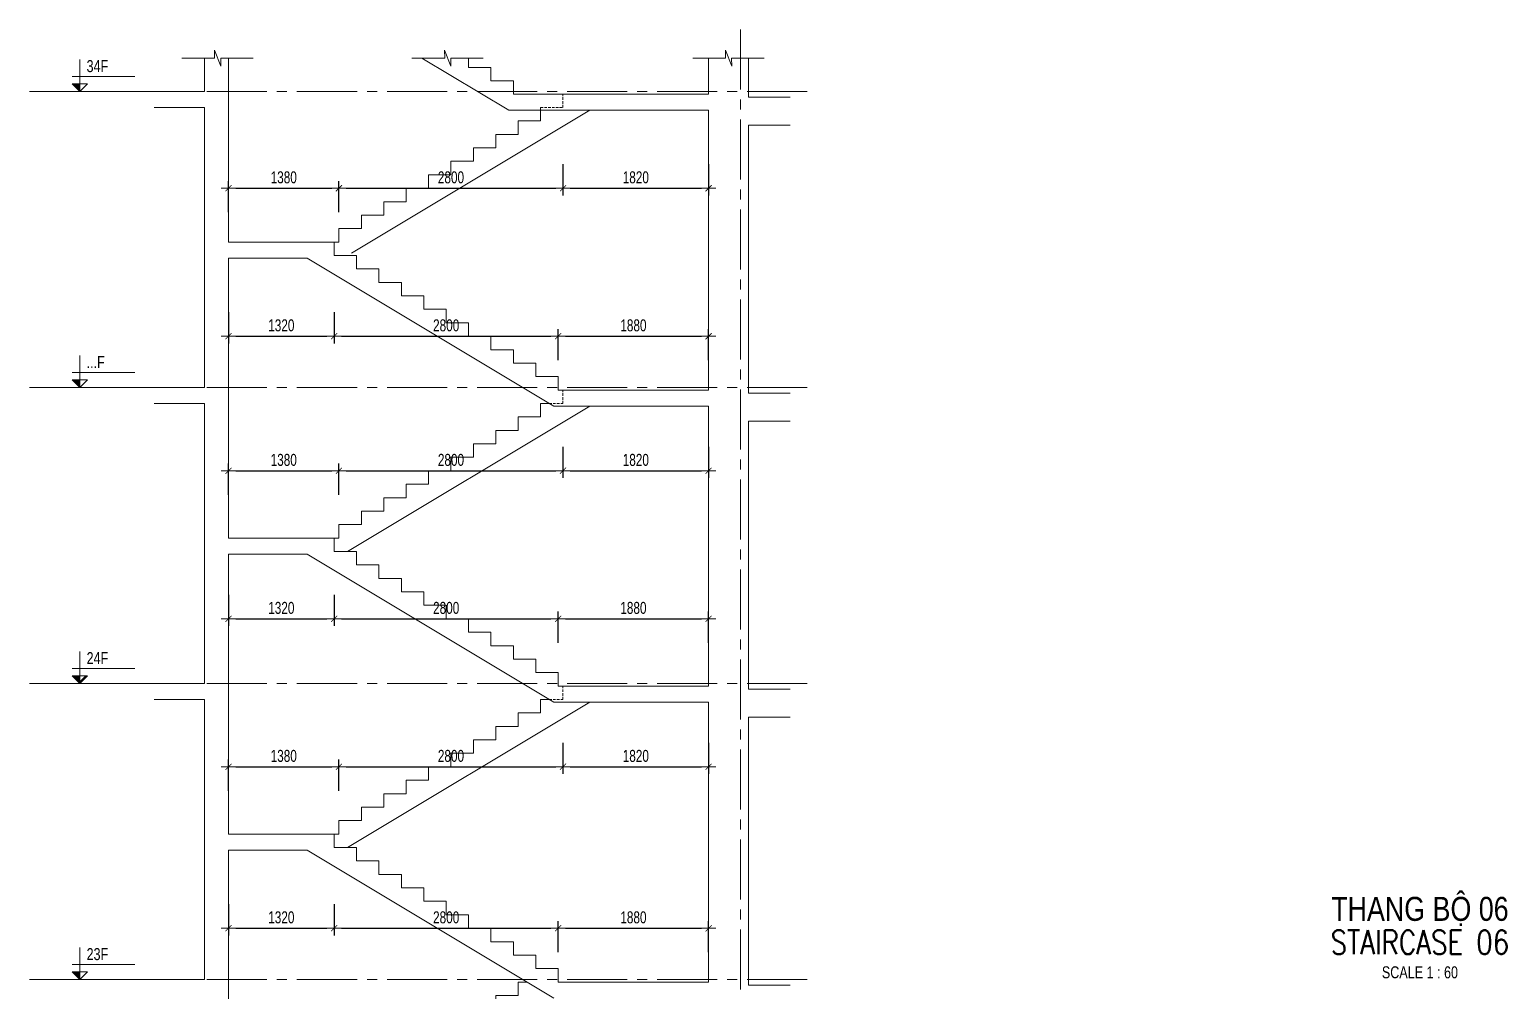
# Model space of a CAD drawing. Header units: millimetres. Extents: x -179076 to 254975, y -18667 to 296191.
# Drawn here: x 32042 to 50512, y 247414 to 259425 of the extents above; entities that cross this region are included whole.
import ezdxf
from ezdxf.enums import TextEntityAlignment as Align

# ---------------------------------------------------------------- set-up
doc = ezdxf.new("R2010")
doc.units = ezdxf.units.MM
doc.linetypes.add('CENTER2', pattern=[1.125, 0.75, -0.125, 0.125, -0.125])
doc.linetypes.add('HIDDEN2', pattern=[4.762499999999999, 3.175, -1.5875])
doc.layers.get('Defpoints').update_dxf_attribs({"color": 151, "lineweight": 9})
for name, color, linetype, lineweight in [('NDC_S_ANNO', 7, 'Continuous', 20), ('NDC_S_AXIS', 5, 'CENTER2', 13), ('NDC_S_CONTINUOUS', 3, 'Continuous', 20), ('NDC_S_DIM', 1, 'Continuous', 15), ('NDC_S_ENG TITLE', 3, 'Continuous', 20), ('NDC_S_HIDDEN', 8, 'HIDDEN2', 13), ('NDC_S_SLAB', 2, 'Continuous', 20), ('NDC_S_SYMBOL', 1, 'Continuous', 15), ('NDC_S_TEXT SYMBOL', 7, 'Continuous', 20), ('NDC_S_VN TEXT', 7, 'Continuous', 20), ('NDC_S_VN TITLE', 6, 'Continuous', 35)]:
    doc.layers.add(name, color=color, linetype=linetype, lineweight=lineweight)
doc.styles.add('NDC_ANNO', font='', dxfattribs={"width": 0.8})
doc.styles.add('NDC_DIM', font='', dxfattribs={"width": 0.75})
doc.styles.add('NDC_EN TXT', font='romans.shx', dxfattribs={"width": 0.8})
doc.styles.add('NDC_VIE TXT', font='arial.ttf', dxfattribs={"width": 0.8})
doc.styles.get('NDC_ANNO').set_extended_font_data('Dotum')
doc.styles.get('NDC_DIM').set_extended_font_data('Dotum')
doc.dimstyles.new('NDC_dim_60', dxfattribs={"dimscale": 60, "dimtxt": 2.5, "dimasz": 1.5, "dimexe": 1.5, "dimexo": 2.5, "dimgap": 1, "dimtad": 1, "dimdec": 0, "dimzin": 0, "dimdsep": 46, "dimtxsty": 'NDC_DIM', "dimblk": 'DIMMARK', "dimcen": 0.09, "dimdle": 1.2, "dimclrd": 1, "dimclre": 1, "dimclrt": 3, "dimadec": 0, "dimazin": 0, "dimtfac": 1, "dimtdec": 0, "dimtix": 1, "dimtofl": 0, "dimtmove": 0, "dimatfit": 3, "dimfxl": 5, "dimfxlon": 1, "dimtolj": 1, "dimtzin": 0, "dimarcsym": 0})

# ---------------------------------------------------------------- blocks, each defined once
blk = doc.blocks.new('kata_block_CT')
at = {"layer": 'NDC_S_ANNO'}
blk.add_hatch(color=3, dxfattribs=at).paths.add_polyline_path([(0, 1.596954857557648), (-1.612010908633238, 1.596954857557648), (0, 0)])
at = {"layer": 'NDC_S_ANNO', "ltscale": 50}
h = blk.add_hatch(dxfattribs=at)
h.set_pattern_fill('ANSI31', color=256, scale=1.406250541793835, style=0)
h.set_pattern_definition([(45.00000000000001, (0, 5.456968210637569e-12), (-3.157122508925224, 3.157122508925225), [])])
h.paths.add_polyline_path([(0, 1.596954857557648), (0, 0), (1.612010908924276, 1.596954857557648)])
for p, q in [((-1.592704896858777, 3.140833880479477), (11.46947077315417, 3.140833880479477)), ((11.56125648126181, 5.456968210637569e-12), (-1.63869572513795, 5.456968210637569e-12))]:
    blk.add_line(p, q, dxfattribs=at)
for points in [[(0, 6.69495074864426), (0, 0)], [(0, 0), (-1.612010908924276, 1.596954857557648), (0, 1.596954857557648)], [(0, 0), (1.612010908924276, 1.596954857557648), (0, 1.596954857557648)]]:
    blk.add_lwpolyline(points, dxfattribs=at)
at = {"layer": 'NDC_S_ANNO', "color": 8, "ltscale": 50}
blk.add_lwpolyline([(0, 0), (-1.612010908633238, 1.596954857557648), (0, 1.596954857557648)], dxfattribs=at)
at = {"layer": 'NDC_S_TEXT SYMBOL', "color": 3, "style": 'NDC_ANNO', "width": 0.8}
blk.add_attdef('CT', (1.409564409346785, 4.068271311703938), '', height=2.5, dxfattribs=at)
blk = doc.blocks.new('DIMMARK')
at = {"layer": 'NDC_S_DIM', "color": 1}
blk.add_line((-1.5, 0), (1, 0), dxfattribs=at)
at = {"layer": 'NDC_S_DIM', "color": 2, "const_width": 0.1}
blk.add_lwpolyline([(-0.4242640687119285, -0.4242640687119285), (0.4242640687119285, 0.4242640687119285)], dxfattribs=at)
blk = doc.blocks.new('*D827')
at = {"layer": 'Defpoints', "color": 0, "transparency": 16777216}
for p in [(38149.07893999567, 247519.1136091509), (38149.07893999567, 246685.7802758032), (35909.07893999567, 246019.1136091248)]:
    blk.add_point(p, dxfattribs=at)
at = {"layer": 'NDC_S_DIM', "color": 1, "lineweight": -2, "transparency": 16777216}
for p, q in [((38149.07893999567, 246985.7802758032), (38149.07893999567, 246595.7802758032)), ((35909.07893999567, 246385.7802758032), (35909.07893999567, 246775.7802758032)), ((35999.07893999567, 246685.7802758032), (38059.07893999567, 246685.7802758032))]:
    blk.add_line(p, q, dxfattribs=at)
at = {"layer": 'NDC_S_DIM', "color": 1, "lineweight": -2, "transparency": 16777216, "xscale": 90, "yscale": 90, "zscale": 90, "rotation": 180}
blk.add_blockref('DIMMARK', (35909.07893999567, 246685.7802758032), dxfattribs=at)
at = {"layer": 'NDC_S_DIM', "color": 1, "lineweight": -2, "transparency": 16777216, "xscale": 90, "yscale": 90, "zscale": 90}
blk.add_blockref('DIMMARK', (38149.07893999567, 246685.7802758032), dxfattribs=at)
at = {"layer": 'NDC_S_DIM', "color": 3, "transparency": 16777216, "insert": (37029.07893999567, 246820.8820397109), "char_height": 150, "attachment_point": 5, "style": 'NDC_DIM'}
blk.add_mtext('\\A1;2240', dxfattribs=at)
blk = doc.blocks.new('*D828')
at = {"layer": 'Defpoints', "color": 0, "transparency": 16777216}
for p in [(38149.07893999567, 247519.1136091509), (40529.07893995784, 247319.1136091166), (40529.07893995784, 246685.7802758032)]:
    blk.add_point(p, dxfattribs=at)
at = {"layer": 'NDC_S_DIM', "color": 1, "lineweight": -2, "transparency": 16777216}
for p, q in [((38149.07893999567, 246985.7802758032), (38149.07893999567, 246595.7802758032)), ((40529.07893995784, 246985.7802758032), (40529.07893995784, 246595.7802758032)), ((38239.07893999567, 246685.7802758032), (40439.07893995784, 246685.7802758032))]:
    blk.add_line(p, q, dxfattribs=at)
at = {"layer": 'NDC_S_DIM', "color": 1, "lineweight": -2, "transparency": 16777216, "xscale": 90, "yscale": 90, "zscale": 90, "rotation": 180}
blk.add_blockref('DIMMARK', (38149.07893999567, 246685.7802758032), dxfattribs=at)
at = {"layer": 'NDC_S_DIM', "color": 1, "lineweight": -2, "transparency": 16777216, "xscale": 90, "yscale": 90, "zscale": 90}
blk.add_blockref('DIMMARK', (40529.07893995784, 246685.7802758032), dxfattribs=at)
at = {"layer": 'NDC_S_DIM', "color": 3, "transparency": 16777216, "insert": (39339.07893997675, 246820.8820397109), "char_height": 150, "attachment_point": 5, "style": 'NDC_DIM'}
blk.add_mtext('\\A1;2380', dxfattribs=at)
blk = doc.blocks.new('*D829')
at = {"layer": 'Defpoints', "color": 0, "transparency": 16777216}
for p in [(34529.07893999579, 249369.1136091286), (35849.07894007402, 249369.1136091286), (35849.07894007402, 248191.8408818496)]:
    blk.add_point(p, dxfattribs=at)
at = {"layer": 'NDC_S_DIM', "color": 1, "lineweight": -2, "transparency": 16777216}
for p, q in [((34529.07893999579, 248491.8408818496), (34529.07893999579, 248101.8408818496)), ((35849.07894007402, 248491.8408818496), (35849.07894007402, 248101.8408818496)), ((34619.07893999579, 248191.8408818496), (35759.07894007402, 248191.8408818496))]:
    blk.add_line(p, q, dxfattribs=at)
at = {"layer": 'NDC_S_DIM', "color": 1, "lineweight": -2, "transparency": 16777216, "xscale": 90, "yscale": 90, "zscale": 90, "rotation": 180}
blk.add_blockref('DIMMARK', (34529.07893999579, 248191.8408818496), dxfattribs=at)
at = {"layer": 'NDC_S_DIM', "color": 1, "lineweight": -2, "transparency": 16777216, "xscale": 90, "yscale": 90, "zscale": 90}
blk.add_blockref('DIMMARK', (35849.07894007402, 248191.8408818496), dxfattribs=at)
at = {"layer": 'NDC_S_DIM', "color": 3, "transparency": 16777216, "insert": (35189.0789400349, 248326.9426457574), "char_height": 150, "attachment_point": 5, "style": 'NDC_DIM'}
blk.add_mtext('\\A1;1320', dxfattribs=at)
blk = doc.blocks.new('*D830')
at = {"layer": 'Defpoints', "color": 0, "transparency": 16777216}
for p in [(35849.07894007402, 249369.1136091286), (38649.07893999579, 248191.8408818496), (38649.07893999579, 247519.1136091166)]:
    blk.add_point(p, dxfattribs=at)
at = {"layer": 'NDC_S_DIM', "color": 1, "lineweight": -2, "transparency": 16777216}
for p, q in [((35849.07894007402, 248491.8408818496), (35849.07894007402, 248101.8408818496)), ((38649.07893999579, 247891.8408818496), (38649.07893999579, 248281.8408818496)), ((35939.07894007402, 248191.8408818496), (38559.07893999579, 248191.8408818496))]:
    blk.add_line(p, q, dxfattribs=at)
at = {"layer": 'NDC_S_DIM', "color": 1, "lineweight": -2, "transparency": 16777216, "xscale": 90, "yscale": 90, "zscale": 90, "rotation": 180}
blk.add_blockref('DIMMARK', (35849.07894007402, 248191.8408818496), dxfattribs=at)
at = {"layer": 'NDC_S_DIM', "color": 1, "lineweight": -2, "transparency": 16777216, "xscale": 90, "yscale": 90, "zscale": 90}
blk.add_blockref('DIMMARK', (38649.07893999579, 248191.8408818496), dxfattribs=at)
at = {"layer": 'NDC_S_DIM', "color": 3, "transparency": 16777216, "insert": (37249.0789400349, 248326.9426457574), "char_height": 150, "attachment_point": 5, "style": 'NDC_DIM'}
blk.add_mtext('\\A1;2800', dxfattribs=at)
blk = doc.blocks.new('*D831')
at = {"layer": 'Defpoints', "color": 0, "transparency": 16777216}
for p in [(40529.07893995789, 248191.8408818496), (38649.07893999579, 247519.1136091166), (40529.07893995789, 247519.1136091166)]:
    blk.add_point(p, dxfattribs=at)
at = {"layer": 'NDC_S_DIM', "color": 1, "lineweight": -2, "transparency": 16777216}
for p, q in [((38649.07893999579, 247891.8408818496), (38649.07893999579, 248281.8408818496)), ((40529.07893995789, 247891.8408818496), (40529.07893995789, 248281.8408818496)), ((38739.07893999579, 248191.8408818496), (40439.07893995789, 248191.8408818496))]:
    blk.add_line(p, q, dxfattribs=at)
at = {"layer": 'NDC_S_DIM', "color": 1, "lineweight": -2, "transparency": 16777216, "xscale": 90, "yscale": 90, "zscale": 90, "rotation": 180}
blk.add_blockref('DIMMARK', (38649.07893999579, 248191.8408818496), dxfattribs=at)
at = {"layer": 'NDC_S_DIM', "color": 1, "lineweight": -2, "transparency": 16777216, "xscale": 90, "yscale": 90, "zscale": 90}
blk.add_blockref('DIMMARK', (40529.07893995789, 248191.8408818496), dxfattribs=at)
at = {"layer": 'NDC_S_DIM', "color": 3, "transparency": 16777216, "insert": (39589.07893997684, 248326.9426457574), "char_height": 150, "attachment_point": 5, "style": 'NDC_DIM'}
blk.add_mtext('\\A1;1880', dxfattribs=at)
blk = doc.blocks.new('*D832')
at = {"layer": 'Defpoints', "color": 0, "transparency": 16777216}
for p in [(35909.07894007402, 250210.0227000423), (34529.07893999579, 249369.1136091286), (35909.07894007402, 249369.1136091286)]:
    blk.add_point(p, dxfattribs=at)
at = {"layer": 'NDC_S_DIM', "color": 1, "lineweight": -2, "transparency": 16777216}
for p, q in [((34529.07893999579, 249910.0227000423), (34529.07893999579, 250300.0227000423)), ((35909.07894007402, 249910.0227000423), (35909.07894007402, 250300.0227000423)), ((34619.07893999579, 250210.0227000423), (35819.07894007402, 250210.0227000423))]:
    blk.add_line(p, q, dxfattribs=at)
at = {"layer": 'NDC_S_DIM', "color": 1, "lineweight": -2, "transparency": 16777216, "xscale": 90, "yscale": 90, "zscale": 90, "rotation": 180}
blk.add_blockref('DIMMARK', (34529.07893999579, 250210.0227000423), dxfattribs=at)
at = {"layer": 'NDC_S_DIM', "color": 1, "lineweight": -2, "transparency": 16777216, "xscale": 90, "yscale": 90, "zscale": 90}
blk.add_blockref('DIMMARK', (35909.07894007402, 250210.0227000423), dxfattribs=at)
at = {"layer": 'NDC_S_DIM', "color": 3, "transparency": 16777216, "insert": (35219.0789400349, 250345.1244639501), "char_height": 150, "attachment_point": 5, "style": 'NDC_DIM'}
blk.add_mtext('\\A1;1380', dxfattribs=at)
blk = doc.blocks.new('*D833')
at = {"layer": 'Defpoints', "color": 0, "transparency": 16777216}
for p in [(38709.08528304071, 251050.9317909559), (38709.08528304071, 250210.0227000423), (35909.07894007402, 249369.1136091286)]:
    blk.add_point(p, dxfattribs=at)
at = {"layer": 'NDC_S_DIM', "color": 1, "lineweight": -2, "transparency": 16777216}
for p, q in [((38709.08528304071, 250510.0227000423), (38709.08528304071, 250120.0227000423)), ((35909.07894007402, 249910.0227000423), (35909.07894007402, 250300.0227000423)), ((35999.07894007402, 250210.0227000423), (38619.08528304071, 250210.0227000423))]:
    blk.add_line(p, q, dxfattribs=at)
at = {"layer": 'NDC_S_DIM', "color": 1, "lineweight": -2, "transparency": 16777216, "xscale": 90, "yscale": 90, "zscale": 90, "rotation": 180}
blk.add_blockref('DIMMARK', (35909.07894007402, 250210.0227000423), dxfattribs=at)
at = {"layer": 'NDC_S_DIM', "color": 1, "lineweight": -2, "transparency": 16777216, "xscale": 90, "yscale": 90, "zscale": 90}
blk.add_blockref('DIMMARK', (38709.08528304071, 250210.0227000423), dxfattribs=at)
at = {"layer": 'NDC_S_DIM', "color": 3, "transparency": 16777216, "insert": (37309.08211155736, 250345.1244639501), "char_height": 150, "attachment_point": 5, "style": 'NDC_DIM'}
blk.add_mtext('\\A1;2800', dxfattribs=at)
blk = doc.blocks.new('*D834')
at = {"layer": 'Defpoints', "color": 0, "transparency": 16777216}
for p in [(38709.08528304071, 251050.9317909559), (40529.07893995789, 251050.9317909559), (40529.07893995789, 250210.0227000423)]:
    blk.add_point(p, dxfattribs=at)
at = {"layer": 'NDC_S_DIM', "color": 1, "lineweight": -2, "transparency": 16777216}
for p, q in [((38709.08528304071, 250510.0227000423), (38709.08528304071, 250120.0227000423)), ((40529.07893995789, 250510.0227000423), (40529.07893995789, 250120.0227000423)), ((38799.08528304071, 250210.0227000423), (40439.07893995789, 250210.0227000423))]:
    blk.add_line(p, q, dxfattribs=at)
at = {"layer": 'NDC_S_DIM', "color": 1, "lineweight": -2, "transparency": 16777216, "xscale": 90, "yscale": 90, "zscale": 90, "rotation": 180}
blk.add_blockref('DIMMARK', (38709.08528304071, 250210.0227000423), dxfattribs=at)
at = {"layer": 'NDC_S_DIM', "color": 1, "lineweight": -2, "transparency": 16777216, "xscale": 90, "yscale": 90, "zscale": 90}
blk.add_blockref('DIMMARK', (40529.07893995789, 250210.0227000423), dxfattribs=at)
at = {"layer": 'NDC_S_DIM', "color": 3, "transparency": 16777216, "insert": (39619.0821114993, 250345.1244639501), "char_height": 150, "attachment_point": 5, "style": 'NDC_DIM'}
blk.add_mtext('\\A1;1820', dxfattribs=at)
blk = doc.blocks.new('*D835')
at = {"layer": 'Defpoints', "color": 0, "transparency": 16777216}
for p in [(34529.07893999567, 253069.1136091286), (35849.07893999567, 253069.1136091286), (35849.07893999567, 252060.0227000323)]:
    blk.add_point(p, dxfattribs=at)
at = {"layer": 'NDC_S_DIM', "color": 1, "lineweight": -2, "transparency": 16777216}
for p, q in [((34529.07893999567, 252360.0227000323), (34529.07893999567, 251970.0227000323)), ((35849.07893999567, 252360.0227000323), (35849.07893999567, 251970.0227000323)), ((34619.07893999567, 252060.0227000323), (35759.07893999567, 252060.0227000323))]:
    blk.add_line(p, q, dxfattribs=at)
at = {"layer": 'NDC_S_DIM', "color": 1, "lineweight": -2, "transparency": 16777216, "xscale": 90, "yscale": 90, "zscale": 90, "rotation": 180}
blk.add_blockref('DIMMARK', (34529.07893999567, 252060.0227000323), dxfattribs=at)
at = {"layer": 'NDC_S_DIM', "color": 1, "lineweight": -2, "transparency": 16777216, "xscale": 90, "yscale": 90, "zscale": 90}
blk.add_blockref('DIMMARK', (35849.07893999567, 252060.0227000323), dxfattribs=at)
at = {"layer": 'NDC_S_DIM', "color": 3, "transparency": 16777216, "insert": (35189.07893999567, 252195.1244639401), "char_height": 150, "attachment_point": 5, "style": 'NDC_DIM'}
blk.add_mtext('\\A1;1320', dxfattribs=at)
blk = doc.blocks.new('*D836')
at = {"layer": 'Defpoints', "color": 0, "transparency": 16777216}
for p in [(35849.07893999567, 253069.1136091286), (38649.07893991756, 252060.0227000323), (38649.07893991756, 251219.1136091166)]:
    blk.add_point(p, dxfattribs=at)
at = {"layer": 'NDC_S_DIM', "color": 1, "lineweight": -2, "transparency": 16777216}
for p, q in [((35849.07893999567, 252360.0227000323), (35849.07893999567, 251970.0227000323)), ((38649.07893991756, 251760.0227000323), (38649.07893991756, 252150.0227000323)), ((35939.07893999567, 252060.0227000323), (38559.07893991756, 252060.0227000323))]:
    blk.add_line(p, q, dxfattribs=at)
at = {"layer": 'NDC_S_DIM', "color": 1, "lineweight": -2, "transparency": 16777216, "xscale": 90, "yscale": 90, "zscale": 90, "rotation": 180}
blk.add_blockref('DIMMARK', (35849.07893999567, 252060.0227000323), dxfattribs=at)
at = {"layer": 'NDC_S_DIM', "color": 1, "lineweight": -2, "transparency": 16777216, "xscale": 90, "yscale": 90, "zscale": 90}
blk.add_blockref('DIMMARK', (38649.07893991756, 252060.0227000323), dxfattribs=at)
at = {"layer": 'NDC_S_DIM', "color": 3, "transparency": 16777216, "insert": (37249.07893995661, 252195.1244639401), "char_height": 150, "attachment_point": 5, "style": 'NDC_DIM'}
blk.add_mtext('\\A1;2800', dxfattribs=at)
blk = doc.blocks.new('*D837')
at = {"layer": 'Defpoints', "color": 0, "transparency": 16777216}
for p in [(40529.07893995789, 252060.0227000323), (38649.07893991756, 251219.1136091166), (40529.07893995789, 251249.1136091513)]:
    blk.add_point(p, dxfattribs=at)
at = {"layer": 'NDC_S_DIM', "color": 1, "lineweight": -2, "transparency": 16777216}
for p, q in [((38649.07893991756, 251760.0227000323), (38649.07893991756, 252150.0227000323)), ((40529.07893995789, 251760.0227000323), (40529.07893995789, 252150.0227000323)), ((38739.07893991756, 252060.0227000323), (40439.07893995789, 252060.0227000323))]:
    blk.add_line(p, q, dxfattribs=at)
at = {"layer": 'NDC_S_DIM', "color": 1, "lineweight": -2, "transparency": 16777216, "xscale": 90, "yscale": 90, "zscale": 90, "rotation": 180}
blk.add_blockref('DIMMARK', (38649.07893991756, 252060.0227000323), dxfattribs=at)
at = {"layer": 'NDC_S_DIM', "color": 1, "lineweight": -2, "transparency": 16777216, "xscale": 90, "yscale": 90, "zscale": 90}
blk.add_blockref('DIMMARK', (40529.07893995789, 252060.0227000323), dxfattribs=at)
at = {"layer": 'NDC_S_DIM', "color": 3, "transparency": 16777216, "insert": (39589.07893993772, 252195.1244639401), "char_height": 150, "attachment_point": 5, "style": 'NDC_DIM'}
blk.add_mtext('\\A1;1880', dxfattribs=at)
blk = doc.blocks.new('*D838')
at = {"layer": 'Defpoints', "color": 0, "transparency": 16777216}
for p in [(35909.07893999567, 253910.0227000423), (34529.07893999567, 253069.1136091286), (35909.07893999567, 253069.1136091286)]:
    blk.add_point(p, dxfattribs=at)
at = {"layer": 'NDC_S_DIM', "color": 1, "lineweight": -2, "transparency": 16777216}
for p, q in [((34529.07893999567, 253610.0227000423), (34529.07893999567, 254000.0227000423)), ((35909.07893999567, 253610.0227000423), (35909.07893999567, 254000.0227000423)), ((34619.07893999567, 253910.0227000423), (35819.07893999567, 253910.0227000423))]:
    blk.add_line(p, q, dxfattribs=at)
at = {"layer": 'NDC_S_DIM', "color": 1, "lineweight": -2, "transparency": 16777216, "xscale": 90, "yscale": 90, "zscale": 90, "rotation": 180}
blk.add_blockref('DIMMARK', (34529.07893999567, 253910.0227000423), dxfattribs=at)
at = {"layer": 'NDC_S_DIM', "color": 1, "lineweight": -2, "transparency": 16777216, "xscale": 90, "yscale": 90, "zscale": 90}
blk.add_blockref('DIMMARK', (35909.07893999567, 253910.0227000423), dxfattribs=at)
at = {"layer": 'NDC_S_DIM', "color": 3, "transparency": 16777216, "insert": (35219.07893999567, 254045.1244639501), "char_height": 150, "attachment_point": 5, "style": 'NDC_DIM'}
blk.add_mtext('\\A1;1380', dxfattribs=at)
blk = doc.blocks.new('*D839')
at = {"layer": 'Defpoints', "color": 0, "transparency": 16777216}
for p in [(38709.08528296242, 254750.9317909559), (38709.08528296242, 253910.0227000423), (35909.07893999567, 253069.1136091286)]:
    blk.add_point(p, dxfattribs=at)
at = {"layer": 'NDC_S_DIM', "color": 1, "lineweight": -2, "transparency": 16777216}
for p, q in [((38709.08528296242, 254210.0227000423), (38709.08528296242, 253820.0227000423)), ((35909.07893999567, 253610.0227000423), (35909.07893999567, 254000.0227000423)), ((35999.07893999567, 253910.0227000423), (38619.08528296242, 253910.0227000423))]:
    blk.add_line(p, q, dxfattribs=at)
at = {"layer": 'NDC_S_DIM', "color": 1, "lineweight": -2, "transparency": 16777216, "xscale": 90, "yscale": 90, "zscale": 90, "rotation": 180}
blk.add_blockref('DIMMARK', (35909.07893999567, 253910.0227000423), dxfattribs=at)
at = {"layer": 'NDC_S_DIM', "color": 1, "lineweight": -2, "transparency": 16777216, "xscale": 90, "yscale": 90, "zscale": 90}
blk.add_blockref('DIMMARK', (38709.08528296242, 253910.0227000423), dxfattribs=at)
at = {"layer": 'NDC_S_DIM', "color": 3, "transparency": 16777216, "insert": (37309.08211147905, 254045.1244639501), "char_height": 150, "attachment_point": 5, "style": 'NDC_DIM'}
blk.add_mtext('\\A1;2800', dxfattribs=at)
blk = doc.blocks.new('*D840')
at = {"layer": 'Defpoints', "color": 0, "transparency": 16777216}
for p in [(38709.08528296242, 254750.9317909559), (40529.07893995789, 254719.1136091166), (40529.07893995789, 253910.0227000423)]:
    blk.add_point(p, dxfattribs=at)
at = {"layer": 'NDC_S_DIM', "color": 1, "lineweight": -2, "transparency": 16777216}
for p, q in [((38709.08528296242, 254210.0227000423), (38709.08528296242, 253820.0227000423)), ((40529.07893995789, 254210.0227000423), (40529.07893995789, 253820.0227000423)), ((38799.08528296242, 253910.0227000423), (40439.07893995789, 253910.0227000423))]:
    blk.add_line(p, q, dxfattribs=at)
at = {"layer": 'NDC_S_DIM', "color": 1, "lineweight": -2, "transparency": 16777216, "xscale": 90, "yscale": 90, "zscale": 90, "rotation": 180}
blk.add_blockref('DIMMARK', (38709.08528296242, 253910.0227000423), dxfattribs=at)
at = {"layer": 'NDC_S_DIM', "color": 1, "lineweight": -2, "transparency": 16777216, "xscale": 90, "yscale": 90, "zscale": 90}
blk.add_blockref('DIMMARK', (40529.07893995789, 253910.0227000423), dxfattribs=at)
at = {"layer": 'NDC_S_DIM', "color": 3, "transparency": 16777216, "insert": (39619.08211146016, 254045.1244639501), "char_height": 150, "attachment_point": 5, "style": 'NDC_DIM'}
blk.add_mtext('\\A1;1820', dxfattribs=at)
blk = doc.blocks.new('*D841')
at = {"layer": 'Defpoints', "color": 0, "transparency": 16777216}
for p in [(34529.07893999497, 256769.1136091287), (35849.07893999497, 256769.1136091287), (35849.07893999497, 255591.8408818497)]:
    blk.add_point(p, dxfattribs=at)
at = {"layer": 'NDC_S_DIM', "color": 1, "lineweight": -2, "transparency": 16777216}
for p, q in [((34529.07893999497, 255891.8408818497), (34529.07893999497, 255501.8408818497)), ((35849.07893999497, 255891.8408818497), (35849.07893999497, 255501.8408818497)), ((34619.07893999497, 255591.8408818497), (35759.07893999497, 255591.8408818497))]:
    blk.add_line(p, q, dxfattribs=at)
at = {"layer": 'NDC_S_DIM', "color": 1, "lineweight": -2, "transparency": 16777216, "xscale": 90, "yscale": 90, "zscale": 90, "rotation": 180}
blk.add_blockref('DIMMARK', (34529.07893999497, 255591.8408818497), dxfattribs=at)
at = {"layer": 'NDC_S_DIM', "color": 1, "lineweight": -2, "transparency": 16777216, "xscale": 90, "yscale": 90, "zscale": 90}
blk.add_blockref('DIMMARK', (35849.07893999497, 255591.8408818497), dxfattribs=at)
at = {"layer": 'NDC_S_DIM', "color": 3, "transparency": 16777216, "insert": (35189.07893999497, 255726.9426457574), "char_height": 150, "attachment_point": 5, "style": 'NDC_DIM'}
blk.add_mtext('\\A1;1320', dxfattribs=at)
blk = doc.blocks.new('*D842')
at = {"layer": 'Defpoints', "color": 0, "transparency": 16777216}
for p in [(35849.07893999497, 256769.1136091287), (38649.07893991686, 255591.8408818497), (38649.07893991686, 254919.1136091167)]:
    blk.add_point(p, dxfattribs=at)
at = {"layer": 'NDC_S_DIM', "color": 1, "lineweight": -2, "transparency": 16777216}
for p, q in [((35849.07893999497, 255891.8408818497), (35849.07893999497, 255501.8408818497)), ((38649.07893991686, 255291.8408818497), (38649.07893991686, 255681.8408818497)), ((35939.07893999497, 255591.8408818497), (38559.07893991686, 255591.8408818497))]:
    blk.add_line(p, q, dxfattribs=at)
at = {"layer": 'NDC_S_DIM', "color": 1, "lineweight": -2, "transparency": 16777216, "xscale": 90, "yscale": 90, "zscale": 90, "rotation": 180}
blk.add_blockref('DIMMARK', (35849.07893999497, 255591.8408818497), dxfattribs=at)
at = {"layer": 'NDC_S_DIM', "color": 1, "lineweight": -2, "transparency": 16777216, "xscale": 90, "yscale": 90, "zscale": 90}
blk.add_blockref('DIMMARK', (38649.07893991686, 255591.8408818497), dxfattribs=at)
at = {"layer": 'NDC_S_DIM', "color": 3, "transparency": 16777216, "insert": (37249.07893995591, 255726.9426457574), "char_height": 150, "attachment_point": 5, "style": 'NDC_DIM'}
blk.add_mtext('\\A1;2800', dxfattribs=at)
blk = doc.blocks.new('*D843')
at = {"layer": 'Defpoints', "color": 0, "transparency": 16777216}
for p in [(40529.07893995719, 255591.8408818497), (38649.07893991686, 254919.1136091167), (40529.07893995719, 254919.1136091167)]:
    blk.add_point(p, dxfattribs=at)
at = {"layer": 'NDC_S_DIM', "color": 1, "lineweight": -2, "transparency": 16777216}
for p, q in [((38649.07893991686, 255291.8408818497), (38649.07893991686, 255681.8408818497)), ((40529.07893995719, 255291.8408818497), (40529.07893995719, 255681.8408818497)), ((38739.07893991686, 255591.8408818497), (40439.07893995719, 255591.8408818497))]:
    blk.add_line(p, q, dxfattribs=at)
at = {"layer": 'NDC_S_DIM', "color": 1, "lineweight": -2, "transparency": 16777216, "xscale": 90, "yscale": 90, "zscale": 90, "rotation": 180}
blk.add_blockref('DIMMARK', (38649.07893991686, 255591.8408818497), dxfattribs=at)
at = {"layer": 'NDC_S_DIM', "color": 1, "lineweight": -2, "transparency": 16777216, "xscale": 90, "yscale": 90, "zscale": 90}
blk.add_blockref('DIMMARK', (40529.07893995719, 255591.8408818497), dxfattribs=at)
at = {"layer": 'NDC_S_DIM', "color": 3, "transparency": 16777216, "insert": (39589.07893993703, 255726.9426457574), "char_height": 150, "attachment_point": 5, "style": 'NDC_DIM'}
blk.add_mtext('\\A1;1880', dxfattribs=at)
blk = doc.blocks.new('*D844')
at = {"layer": 'Defpoints', "color": 0, "transparency": 16777216}
for p in [(35909.07893999497, 257441.8408818597), (34529.07893999497, 256769.1136091287), (35909.07893999497, 256769.1136091287)]:
    blk.add_point(p, dxfattribs=at)
at = {"layer": 'NDC_S_DIM', "color": 1, "lineweight": -2, "transparency": 16777216}
for p, q in [((34529.07893999497, 257141.8408818597), (34529.07893999497, 257531.8408818597)), ((35909.07893999497, 257141.8408818597), (35909.07893999497, 257531.8408818597)), ((34619.07893999497, 257441.8408818597), (35819.07893999497, 257441.8408818597))]:
    blk.add_line(p, q, dxfattribs=at)
at = {"layer": 'NDC_S_DIM', "color": 1, "lineweight": -2, "transparency": 16777216, "xscale": 90, "yscale": 90, "zscale": 90, "rotation": 180}
blk.add_blockref('DIMMARK', (34529.07893999497, 257441.8408818597), dxfattribs=at)
at = {"layer": 'NDC_S_DIM', "color": 1, "lineweight": -2, "transparency": 16777216, "xscale": 90, "yscale": 90, "zscale": 90}
blk.add_blockref('DIMMARK', (35909.07893999497, 257441.8408818597), dxfattribs=at)
at = {"layer": 'NDC_S_DIM', "color": 3, "transparency": 16777216, "insert": (35219.07893999497, 257576.9426457674), "char_height": 150, "attachment_point": 5, "style": 'NDC_DIM'}
blk.add_mtext('\\A1;1380', dxfattribs=at)
blk = doc.blocks.new('*D845')
at = {"layer": 'Defpoints', "color": 0, "transparency": 16777216}
for p in [(38709.07893991686, 258450.9317909561), (38709.07893991686, 257441.8408818597), (35909.07893999497, 256769.1136091287)]:
    blk.add_point(p, dxfattribs=at)
at = {"layer": 'NDC_S_DIM', "color": 1, "lineweight": -2, "transparency": 16777216}
for p, q in [((38709.07893991686, 257741.8408818597), (38709.07893991686, 257351.8408818597)), ((35909.07893999497, 257141.8408818597), (35909.07893999497, 257531.8408818597)), ((35999.07893999497, 257441.8408818597), (38619.07893991686, 257441.8408818597))]:
    blk.add_line(p, q, dxfattribs=at)
at = {"layer": 'NDC_S_DIM', "color": 1, "lineweight": -2, "transparency": 16777216, "xscale": 90, "yscale": 90, "zscale": 90, "rotation": 180}
blk.add_blockref('DIMMARK', (35909.07893999497, 257441.8408818597), dxfattribs=at)
at = {"layer": 'NDC_S_DIM', "color": 1, "lineweight": -2, "transparency": 16777216, "xscale": 90, "yscale": 90, "zscale": 90}
blk.add_blockref('DIMMARK', (38709.07893991686, 257441.8408818597), dxfattribs=at)
at = {"layer": 'NDC_S_DIM', "color": 3, "transparency": 16777216, "insert": (37309.07893995591, 257576.9426457674), "char_height": 150, "attachment_point": 5, "style": 'NDC_DIM'}
blk.add_mtext('\\A1;2800', dxfattribs=at)
blk = doc.blocks.new('*D846')
at = {"layer": 'Defpoints', "color": 0, "transparency": 16777216}
for p in [(38709.07893991686, 258450.9317909561), (40529.07893995719, 258419.1136091167), (40529.07893995719, 257441.8408818597)]:
    blk.add_point(p, dxfattribs=at)
at = {"layer": 'NDC_S_DIM', "color": 1, "lineweight": -2, "transparency": 16777216}
for p, q in [((38709.07893991686, 257741.8408818597), (38709.07893991686, 257351.8408818597)), ((40529.07893995719, 257741.8408818597), (40529.07893995719, 257351.8408818597)), ((38799.07893991686, 257441.8408818597), (40439.07893995719, 257441.8408818597))]:
    blk.add_line(p, q, dxfattribs=at)
at = {"layer": 'NDC_S_DIM', "color": 1, "lineweight": -2, "transparency": 16777216, "xscale": 90, "yscale": 90, "zscale": 90, "rotation": 180}
blk.add_blockref('DIMMARK', (38709.07893991686, 257441.8408818597), dxfattribs=at)
at = {"layer": 'NDC_S_DIM', "color": 1, "lineweight": -2, "transparency": 16777216, "xscale": 90, "yscale": 90, "zscale": 90}
blk.add_blockref('DIMMARK', (40529.07893995719, 257441.8408818597), dxfattribs=at)
at = {"layer": 'NDC_S_DIM', "color": 3, "transparency": 16777216, "insert": (39619.07893993703, 257576.9426457674), "char_height": 150, "attachment_point": 5, "style": 'NDC_DIM'}
blk.add_mtext('\\A1;1820', dxfattribs=at)
blk = doc.blocks.new('Drawing name_symbol')
at = {"layer": 'NDC_S_ENG TITLE', "style": 'NDC_EN TXT', "width": 0.8}
blk.add_attdef('SECTDET1', text='', height=5, dxfattribs=at).set_placement((0, 1.011264427095739), align=Align.CENTER)
at = {"layer": 'NDC_S_TEXT SYMBOL', "lineweight": 25, "style": 'NDC_ANNO', "width": 0.8}
blk.add_attdef('SSCALE', text='', height=2.5, dxfattribs=at).set_placement((0, -3.998868953555331), align=Align.CENTER)
at = {"layer": 'NDC_S_VN TITLE', "style": 'NDC_VIE TXT', "width": 0.8}
blk.add_attdef('SECTDET2', text='', height=5, dxfattribs=at).set_placement((0, 7.970649532882817), align=Align.CENTER)

msp = doc.modelspace()

# ---------------------------------------------------------------- linework, layer by layer
at = {"layer": 'NDC_S_AXIS', "ltscale": 1000}
for p, q in [((40929.07893998036, 259425.0796978436), (40929.07893998036, 227825.7229393316)), ((41759.75593144807, 258649.1136091514), (32042.43821223319, 258649.1136091514)), ((41759.75593144807, 254949.1136091514), (32042.43821223319, 254949.1136091514)), ((41759.75593144877, 254949.1136091512), (32042.43821223389, 254949.1136091514)), ((41759.75593144877, 251249.1136091513), (32042.43821223389, 251249.1136091513)), ((41759.75593144877, 247549.1136091512), (32042.43821223389, 247549.1136091513))]:
    msp.add_line(p, q, dxfattribs=at)
at = {"layer": 'NDC_S_CONTINUOUS'}
for p, q in [((39044.5271310531, 258419.1136091366), (36067.44604997343, 256630.931790946)), ((39044.52713105379, 254719.1136091365), (36017.50010402844, 252900.9317909459)), ((39044.52713113214, 251019.1136091365), (36017.50010410667, 249200.9317909459))]:
    msp.add_line(p, q, dxfattribs=at)
for points in [[(38429.07893991686, 258419.1136091167), (38429.07893991686, 258282.7499727733), (38149.07893991686, 258282.7499727733), (38149.07893991686, 258114.5681545905), (37869.07893991686, 258114.5681545905), (37869.07893991686, 257946.3863364078), (37589.07893991686, 257946.3863364078), (37589.07893991686, 257778.2045182251), (37309.07893991686, 257778.2045182251), (37309.07893991686, 257610.0227000424), (37029.07893991686, 257610.0227000424), (37029.07893991686, 257441.8408818597), (36749.07893991686, 257441.8408818597), (36749.07893991686, 257273.6590636769), (36469.07893991686, 257273.6590636769), (36469.07893991686, 257105.4772454942), (36189.07893991686, 257105.4772454942), (36189.07893991686, 256937.2954273115), (35909.07893999497, 256937.2954273115), (35909.07893999497, 256769.1136091287), (35849.07893999497, 256769.1136091287)], [(38540.65777569189, 254750.9317909559), (38429.07893991756, 254750.9317909559), (38429.07893991756, 254582.7499727733), (38149.07893991756, 254582.7499727733), (38149.07893991756, 254414.5681545904), (37869.07893991756, 254414.5681545904), (37869.07893991756, 254246.3863364077), (37589.07893991756, 254246.3863364077), (37589.07893991756, 254078.204518225), (37309.07893991756, 254078.204518225), (37309.07893991756, 253910.0227000423), (37029.07893991756, 253910.0227000423), (37029.07893991756, 253741.8408818597), (36749.07893991756, 253741.8408818597), (36749.07893991756, 253573.6590636768), (36469.07893991756, 253573.6590636768), (36469.07893991756, 253405.4772454941), (36189.07893991756, 253405.4772454941), (36189.07893991756, 253237.2954273114), (35909.07893999567, 253237.2954273114), (35909.07893999567, 253069.1136091286), (35849.07893999567, 253069.1136091286)], [(38540.65777577012, 251050.9317909559), (38429.07893999579, 251050.9317909559), (38429.07893999579, 250882.7499727733), (38149.07893999579, 250882.7499727733), (38149.07893999579, 250714.5681545904), (37869.07893999579, 250714.5681545904), (37869.07893999579, 250546.3863364077), (37589.07893999579, 250546.3863364077), (37589.07893999579, 250378.204518225), (37309.07893999579, 250378.204518225), (37309.07893999579, 250210.0227000423), (37029.07893999579, 250210.0227000423), (37029.07893999579, 250041.8408818597), (36749.07893999579, 250041.8408818597), (36749.07893999579, 249873.6590636768), (36469.07893999579, 249873.6590636768), (36469.07893999579, 249705.4772454941), (36189.07893999579, 249705.4772454941), (36189.07893999579, 249537.2954273114), (35909.07894007402, 249537.2954273114), (35909.07894007402, 249369.1136091286), (35849.07894007402, 249369.1136091286)], [(35849.07893999567, 246019.1136091248), (35909.07893999567, 246019.1136091248), (35909.07893999567, 246185.7802757946), (36189.07893999567, 246185.7802757946), (36189.07893999567, 246352.4469424641), (36469.07893999567, 246352.4469424641), (36469.07893999567, 246519.1136091336), (36749.07893999567, 246519.1136091336), (36749.07893999567, 246685.7802758032), (37029.07893999567, 246685.7802758032), (37029.07893999567, 246852.4469424727), (37309.07893999567, 246852.4469424727), (37309.07893999567, 247019.1136091423), (37589.07893999567, 247019.1136091423), (37589.07893999567, 247185.7802758118), (37869.07893999567, 247185.7802758118), (37869.07893999567, 247352.4469424813), (38149.07893999567, 247352.4469424813), (38149.07893999567, 247519.1136091509), (38260.65777583624, 247519.1136091509)]]:
    msp.add_lwpolyline(points, dxfattribs=at)
at = {"layer": 'NDC_S_HIDDEN', "ltscale": 10}
for points in [[(38429.07893991686, 258419.1136091167), (38429.07893991686, 258450.9317909561), (38709.07893991686, 258450.9317909561), (38709.07893991686, 258619.1136091514)], [(38538.05975880142, 254750.9317909559), (38709.08528296242, 254750.9317909559), (38709.08528296242, 254912.2954273021)], [(38538.05975887965, 251050.9317909559), (38709.08528304071, 251050.9317909559), (38709.08528304071, 251212.2954273021)]]:
    msp.add_lwpolyline(points, dxfattribs=at)
at = {"layer": 'NDC_S_SLAB'}
for p, q in [((34229.07893999509, 259067.4745920811), (34229.07893999509, 258649.113609149)), ((41029.07893997279, 259067.4745921277), (41029.07893997279, 258579.1136091167)), ((33601.7950727932, 258649.113609149), (34229.07893998746, 258649.1136091514)), ((34529.07893999497, 256769.1136091287), (34529.07893999497, 258649.1136091491)), ((41029.07893997279, 258579.1136091167), (41549.11610539589, 258579.1136091167)), ((33601.7950727932, 258449.113609149), (34229.07893999509, 258449.113609149)), ((34229.07893999509, 258449.113609149), (34229.07893999509, 254949.113609149)), ((40529.07893995719, 258419.1136091167), (38034.05975893425, 258419.1136091167)), ((38593.63074877573, 254719.1136091167), (35513.63074886211, 256569.1136091287)), ((33601.7950727932, 254949.113609149), (34229.07893998746, 254949.1136091514)), ((34529.07893999567, 253069.1136091286), (34529.07893999567, 254949.1136091491)), ((33601.7950727939, 254749.113609149), (34229.07893999579, 254749.113609149)), ((34229.07893999579, 254749.113609149), (34229.07893999579, 251249.113609149)), ((40529.07893995789, 254719.1136091166), (38593.63074877643, 254719.1136091166)), ((38593.63074877643, 251019.1136091166), (35513.63074886281, 252869.1136091286)), ((33601.7950727939, 251249.113609149), (34229.07893998816, 251249.1136091513)), ((34529.07893999579, 249369.1136091286), (34529.07893999579, 251249.1136091491)), ((33601.7950727939, 251049.113609149), (34229.07894005894, 251049.113609149)), ((34229.07893999579, 251049.113609149), (34229.07893999579, 247549.113609149)), ((40529.07893995789, 251019.1136091166), (38593.63074877643, 251019.1136091166)), ((38593.63074885478, 247319.1136091166), (35513.63074894104, 249169.1136091286)), ((33601.79507272324, 247549.113609149), (34229.07893998828, 247549.113609149))]:
    msp.add_line(p, q, dxfattribs=at)
for points in [[(34529.08186603669, 259067.4745920811), (34529.08186603669, 258649.113609149)], [(38034.05975893425, 258419.1136091167), (36944.81330755446, 259067.4745920811)], [(40529.07893995719, 258619.1136091514), (38089.07893999119, 258619.1136091514), (38089.07893999119, 258785.7802758181), (37809.07893999119, 258785.7802758181), (37809.07893999119, 258952.4469424849), (37529.07893999119, 258952.4469424849), (37529.07893999119, 259067.4745920811)], [(40529.07893995719, 259067.4745921277), (40529.07893995719, 258619.1136091167)], [(40529.07893995719, 258419.1136091366), (40529.07893995719, 254919.1136091167)], [(41549.11610539589, 258229.1136069049), (41029.07893997279, 258229.1136069049), (41029.07893997279, 254879.1136091167), (41549.11610539589, 254879.1136091167)], [(40529.07893995719, 254919.1136091167), (38649.07893991686, 254919.1136091167), (38649.07893991686, 255087.2954273015), (38369.07893999497, 255087.2954273015), (38369.07893999497, 255255.4772454843), (38089.07893999497, 255255.4772454843), (38089.07893999497, 255423.659063667), (37809.07893999497, 255423.659063667), (37809.07893999497, 255591.8408818497), (37529.07893999497, 255591.8408818497), (37529.07893999497, 255760.0227000324), (37249.07893999497, 255760.0227000324), (37249.07893999497, 255928.2045182151), (36969.07893999497, 255928.2045182151), (36969.07893999497, 256096.3863363979), (36689.07893999497, 256096.3863363979), (36689.07893999497, 256264.5681545806), (36409.07893999497, 256264.5681545806), (36409.07893999497, 256432.7499727633), (36129.07893999497, 256432.7499727633), (36129.07893999497, 256600.931790946), (35849.07893999497, 256600.931790946), (35849.07893999497, 256769.1136091287), (34529.07893999497, 256769.1136091287)], [(34529.07893999497, 256569.1136091287), (35513.63074886211, 256569.1136091287)], [(34529.07893999497, 254949.113609149), (34529.07893999497, 256569.1136091287)], [(40529.07893995789, 254719.1136091365), (40529.07893995789, 251219.1136091166)], [(41549.11610539589, 254529.1136069049), (41029.07893997349, 254529.1136069049), (41029.07893997349, 251179.1136091166), (41549.11610539589, 251179.1136091166)], [(40529.07893995789, 251219.1136091166), (38649.07893991756, 251219.1136091166), (38649.07893991756, 251387.2954273014), (38369.07893999567, 251387.2954273014), (38369.07893999567, 251555.4772454842), (38089.07893999567, 251555.4772454842), (38089.07893999567, 251723.6590636669), (37809.07893999567, 251723.6590636669), (37809.07893999567, 251891.8408818496), (37529.07893999567, 251891.8408818496), (37529.07893999567, 252060.0227000323), (37249.07893999567, 252060.0227000323), (37249.07893999567, 252228.204518215), (36969.07893999567, 252228.204518215), (36969.07893999567, 252396.3863363978), (36689.07893999567, 252396.3863363978), (36689.07893999567, 252564.5681545805), (36409.07893999567, 252564.5681545805), (36409.07893999567, 252732.7499727632), (36129.07893999567, 252732.7499727632), (36129.07893999567, 252900.9317909459), (35849.07893999567, 252900.9317909459), (35849.07893999567, 253069.1136091286), (34529.07893999567, 253069.1136091286)], [(34529.07893999567, 252869.1136091286), (35513.63074886281, 252869.1136091286)], [(34529.07893999567, 251249.113609149), (34529.07893999567, 252869.1136091286)], [(40529.07893995789, 251019.1136091365), (40529.07893995789, 247519.1136091166)], [(41549.11610539589, 250829.1136069049), (41029.07893997349, 250829.1136069049), (41029.07893997349, 247479.1136091166), (41549.11610539589, 247479.1136091166)], [(40529.07893995789, 247519.1136091166), (38649.07893999579, 247519.1136091166), (38649.07893999579, 247687.2954273014), (38369.07894007402, 247687.2954273014), (38369.07894007402, 247855.4772454842), (38089.07894007402, 247855.4772454842), (38089.07894007402, 248023.6590636669), (37809.07894007402, 248023.6590636669), (37809.07894007402, 248191.8408818496), (37529.07894007402, 248191.8408818496), (37529.07894007402, 248360.0227000323), (37249.07894007402, 248360.0227000323), (37249.07894007402, 248528.204518215), (36969.07894007402, 248528.204518215), (36969.07894007402, 248696.3863363978), (36689.07894007402, 248696.3863363978), (36689.07894007402, 248864.5681545805), (36409.07894007402, 248864.5681545805), (36409.07894007402, 249032.7499727632), (36129.07894007402, 249032.7499727632), (36129.07894007402, 249200.9317909459), (35849.07894007402, 249200.9317909459), (35849.07894007402, 249369.1136091286), (34529.07893999579, 249369.1136091286)], [(34529.07893999579, 249169.1136091286), (35513.63074894104, 249169.1136091286)], [(34529.07893999579, 247549.113609149), (34529.07893999579, 249169.1136091286)], [(34529.07893999567, 246019.1136091248), (34529.07893999567, 247619.113609117)]]:
    msp.add_lwpolyline(points, dxfattribs=at)
at = {"layer": 'NDC_S_SYMBOL', "elevation": -1.522910461903844e-10}
for points in [[(33945.7074957568, 259067.4745920811), (34355.32405724737, 259067.4745920811), (34353.15014434967, 259167.4745920811), (34433.1501447967, 258967.4745918949), (34430.97623152647, 259067.4745920811), (34837.26175128797, 259067.4745920811)], [(36821.04044445645, 259067.4745920811), (37230.65700594703, 259067.4745920811), (37228.48309304932, 259167.4745920811), (37308.48309349635, 258967.4745918949), (37306.30918022612, 259067.4745920811), (37712.59469998762, 259067.4745920811)]]:
    msp.add_lwpolyline(points, dxfattribs=at)
at = {"layer": 'NDC_S_SYMBOL'}
msp.add_lwpolyline([(40331.63629114861, 259067.4745921277), (40741.25285263918, 259067.4745921277), (40739.07893974148, 259167.4745921277), (40819.07894018851, 258967.4745919414), (40816.90502691828, 259067.4745921277), (41223.19054667978, 259067.4745921277)], dxfattribs=at)

# ---------------------------------------------------------------- block references
at = {"layer": 'NDC_S_ANNO', "xscale": 60, "yscale": 60, "zscale": 60}
msp.add_blockref('Drawing name_symbol', (49418.60215369874, 247805.7433254239), dxfattribs=at).add_auto_attribs({'SECTDET1': 'STAIRCASE 06', 'SECTDET2': 'THANG BỘ 06', 'SSCALE': 'SCALE 1 : 60'})
at = {"layer": 'NDC_S_VN TEXT', "xscale": 60, "yscale": 60, "zscale": 60}
for p, values in [((32670.51228020934, 258649.1136091511), {'CT': '34F'}), ((32670.51228020934, 254949.1136091511), {'CT': '...F'}), ((32670.51228020928, 251249.113609151), {'CT': '24F'}), ((32670.51228020928, 247549.113609151), {'CT': '23F'})]:
    msp.add_blockref('kata_block_CT', p, dxfattribs=at).add_auto_attribs(values)

# ---------------------------------------------------------------- dimensions: what is measured, and where the dimension line sits
at = {"layer": 'NDC_S_DIM'}
for base, p1, p2, picture, middle in [((38709.07893991686, 257441.8408818597), (35909.07893999497, 256769.1136091287), (38709.07893991686, 258450.9317909561), '*D845', (37309.07893995591, 257576.9426457674)), ((40529.07893995719, 257441.8408818597), (38709.07893991686, 258450.9317909561), (40529.07893995719, 258419.1136091167), '*D846', (39619.07893993703, 257576.9426457674)), ((38649.07893991686, 255591.8408818497), (35849.07893999497, 256769.1136091287), (38649.07893991686, 254919.1136091167), '*D842', (37249.07893995591, 255726.9426457574)), ((40529.07893995719, 255591.8408818497), (38649.07893991686, 254919.1136091167), (40529.07893995719, 254919.1136091167), '*D843', (39589.07893993703, 255726.9426457574)), ((38709.08528296242, 253910.0227000423), (35909.07893999567, 253069.1136091286), (38709.08528296242, 254750.9317909559), '*D839', (37309.08211147905, 254045.1244639501)), ((40529.07893995789, 253910.0227000423), (38709.08528296242, 254750.9317909559), (40529.07893995789, 254719.1136091166), '*D840', (39619.08211146016, 254045.1244639501)), ((38649.07893991756, 252060.0227000323), (35849.07893999567, 253069.1136091286), (38649.07893991756, 251219.1136091166), '*D836', (37249.07893995661, 252195.1244639401)), ((40529.07893995789, 252060.0227000323), (38649.07893991756, 251219.1136091166), (40529.07893995789, 251249.1136091513), '*D837', (39589.07893993772, 252195.1244639401)), ((38709.08528304071, 250210.0227000423), (35909.07894007402, 249369.1136091286), (38709.08528304071, 251050.9317909559), '*D833', (37309.08211155736, 250345.1244639501)), ((40529.07893995789, 250210.0227000423), (38709.08528304071, 251050.9317909559), (40529.07893995789, 251050.9317909559), '*D834', (39619.0821114993, 250345.1244639501)), ((38649.07893999579, 248191.8408818496), (35849.07894007402, 249369.1136091286), (38649.07893999579, 247519.1136091166), '*D830', (37249.0789400349, 248326.9426457574)), ((40529.07893995789, 248191.8408818496), (38649.07893999579, 247519.1136091166), (40529.07893995789, 247519.1136091166), '*D831', (39589.07893997684, 248326.9426457574)), ((38149.07893999567, 246685.7802758032), (35909.07893999567, 246019.1136091248), (38149.07893999567, 247519.1136091509), '*D827', (37029.07893999567, 246820.8820397109)), ((40529.07893995784, 246685.7802758032), (38149.07893999567, 247519.1136091509), (40529.07893995784, 247319.1136091166), '*D828', (39339.07893997675, 246820.8820397109))]:
    dim = msp.add_linear_dim(base=base, p1=p1, p2=p2, dimstyle='NDC_dim_60', override={"dimtmove": 1}, dxfattribs=at)
    dim.commit()
    dim.dimension.update_dxf_attribs({"geometry": picture, "text_midpoint": middle})
for base, p1, p2, picture, middle in [((35909.07893999497, 257441.8408818597), (34529.07893999497, 256769.1136091287), (35909.07893999497, 256769.1136091287), '*D844', (35219.07893999497, 257576.9426457674)), ((35849.07893999497, 255591.8408818497), (34529.07893999497, 256769.1136091287), (35849.07893999497, 256769.1136091287), '*D841', (35189.07893999497, 255726.9426457574)), ((35909.07893999567, 253910.0227000423), (34529.07893999567, 253069.1136091286), (35909.07893999567, 253069.1136091286), '*D838', (35219.07893999567, 254045.1244639501)), ((35849.07893999567, 252060.0227000323), (34529.07893999567, 253069.1136091286), (35849.07893999567, 253069.1136091286), '*D835', (35189.07893999567, 252195.1244639401)), ((35909.07894007402, 250210.0227000423), (34529.07893999579, 249369.1136091286), (35909.07894007402, 249369.1136091286), '*D832', (35219.0789400349, 250345.1244639501)), ((35849.07894007402, 248191.8408818496), (34529.07893999579, 249369.1136091286), (35849.07894007402, 249369.1136091286), '*D829', (35189.0789400349, 248326.9426457574))]:
    dim = msp.add_linear_dim(base=base, p1=p1, p2=p2, dimstyle='NDC_dim_60', dxfattribs=at)
    dim.commit()
    dim.dimension.update_dxf_attribs({"geometry": picture, "text_midpoint": middle})

doc.saveas('drawing.dxf')
